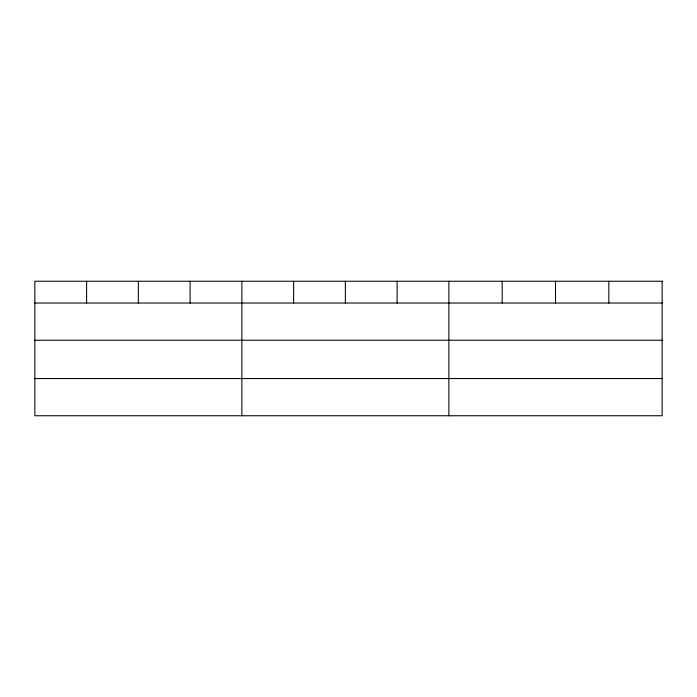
<?xml version="1.0" encoding="UTF-8"?>
<svg xmlns="http://www.w3.org/2000/svg" width="697" height="697" viewBox="0 0 697 697"><rect width="100%" height="100%" fill="white"/><g stroke="black" fill="none" stroke-linecap="round" stroke-linejoin="round"><path stroke-width="1.05" d="M34.85 303.029L662.15 303.029M34.85 340.232L662.15 340.232M34.85 378.558L662.15 378.558M608.829 281.248L608.829 303.029M555.509 281.248L555.509 303.029M502.188 281.248L502.188 303.029M448.868 281.248L448.868 415.752M397.116 281.248L397.116 303.029M345.363 281.248L345.363 303.029M293.611 281.248L293.611 303.029M241.859 281.248L241.859 415.752M190.107 281.248L190.107 303.029M138.355 281.248L138.355 303.029M86.602 281.248L86.602 303.029M662.15 281.248L34.85 281.248L34.85 415.752L662.15 415.752L662.15 281.248"/></g></svg>
